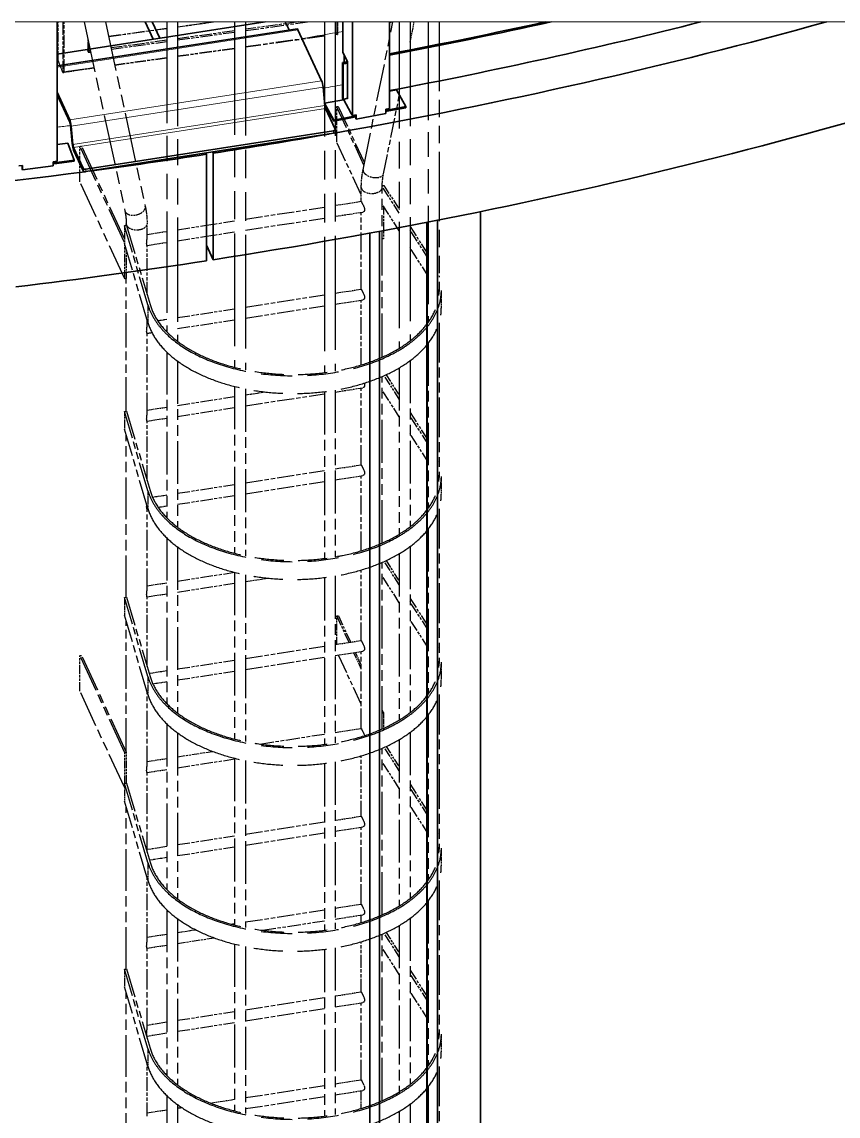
# Model space of a CAD drawing. Header units: millimetres. Extents: x 0 to 42050, y 0 to 29700.
# Drawn here: x 27658 to 29537, y 4392 to 6910 of the extents above; entities that cross this region are included whole.
import ezdxf

# ---------------------------------------------------------------- set-up
doc = ezdxf.new("R2010")
doc.units = ezdxf.units.MM
doc.header["$LTSCALE"] = 50
doc.linetypes.add('DOUBLE_DASH_CHAIN', pattern=[1.2403, 0.6614, -0.0827, 0.1654, -0.0827, 0.1654, -0.0827])
doc.layers.get('0').update_dxf_attribs({"lineweight": 18})
for name, color, linetype, lineweight in [('Detail Boundary', 7, 'Continuous', 18), ('Reference', 7, 'DOUBLE_DASH_CHAIN', 25), ('Visible', 7, 'Continuous', 35), ('Visible Narrow', 7, 'Continuous', 18)]:
    doc.layers.add(name, color=color, linetype=linetype, lineweight=lineweight)
doc.layers.add('P_Cable Ducts (CD)', color=30, linetype='Continuous', lineweight=18, true_color=0xff7f00)

# ---------------------------------------------------------------- blocks, each defined once
blk = doc.blocks.new('2dTransSymbol1')
at = {"layer": 'Detail Boundary', "flags": 128}
blk.add_lwpolyline([(379.134, 138.197), (379.134, 13.843), (629.363, 13.843), (629.363, 138.197), (379.134, 138.197)], dxfattribs=at)

msp = doc.modelspace()

# ---------------------------------------------------------------- linework, layer by layer
at = {"layer": 'P_Cable Ducts (CD)'}
for centre, major_axis, start_param, end_param in [((25974.26, 11252.36), (-7836.43, 108.22), 1.9076166, 1.9090588), ((25974.26, 11252.36), (-7836.43, 108.22), 1.8805741, 1.8930895), ((25974.25, 11251.98), (-8036.4, 110.98), 1.8791607, 1.8850046), ((25974.25, 11251.98), (-8036.4, 110.98), 1.8002589, 1.8042201)]:
    msp.add_ellipse(centre, major_axis=major_axis, ratio=0.5825764, start_param=start_param, end_param=end_param, dxfattribs=at)
at = {"layer": 'Reference', "ltscale": 0.700839}
msp.add_line((27742.13, 6819.68), (27742.13, 6909.83), dxfattribs=at)
at = {"layer": 'Reference', "ltscale": 0.703294}
msp.add_line((27742.19, 6819.37), (27742.19, 6909.83), dxfattribs=at)
at = {"layer": 'Reference', "ltscale": 0.904051}
msp.add_line((27752.96, 6909.83), (27752.96, 6793.55), dxfattribs=at)
at = {"layer": 'Reference', "ltscale": 0.897981}
msp.add_line((27755.37, 6794.33), (27755.37, 6909.83), dxfattribs=at)
at = {"layer": 'Reference', "ltscale": 3.546567}
msp.add_line((27801.64, 6909.83), (27895.35, 6475.11), dxfattribs=at)
at = {"layer": 'Reference', "ltscale": 3.46405}
msp.add_line((27850.75, 6909.83), (27942.27, 6485.23), dxfattribs=at)
at = {"layer": 'Reference', "ltscale": 7.039952}
msp.add_line((27991.73, 6909.83), (27991.73, 6196.9), dxfattribs=at)
at = {"layer": 'Reference', "ltscale": 7.256721}
msp.add_line((28016.73, 6909.83), (28016.73, 6174.95), dxfattribs=at)
at = {"layer": 'Reference', "ltscale": 0.538555}
msp.add_line((28016.73, 6898.37), (28099.22, 6909.83), dxfattribs=at)
at = {"layer": 'Reference', "ltscale": 0.520415}
msp.add_line((28016.73, 6898.75), (28096.44, 6909.83), dxfattribs=at)
at = {"layer": 'Reference', "ltscale": 7.847204}
msp.add_line((28147.61, 6909.83), (28147.61, 6115.15), dxfattribs=at)
at = {"layer": 'Reference', "ltscale": 7.903731}
msp.add_line((28172.61, 6909.83), (28172.61, 6109.42), dxfattribs=at)
at = {"layer": 'Reference', "ltscale": 0.803658}
msp.add_line((28295.7, 6909.83), (28172.61, 6892.72), dxfattribs=at)
at = {"layer": 'Reference', "ltscale": 0.936135}
msp.add_line((28172.61, 6889.9), (28315.98, 6909.83), dxfattribs=at)
at = {"layer": 'Reference', "ltscale": 7.968094}
msp.add_line((28354.49, 6909.83), (28354.49, 6102.91), dxfattribs=at)
at = {"layer": 'Reference', "ltscale": 7.9314}
msp.add_line((28379.49, 6909.83), (28379.49, 6106.62), dxfattribs=at)
at = {"layer": 'Reference', "ltscale": 0.219033}
msp.add_line((28383.42, 6909.83), (28383.42, 6881.65), dxfattribs=at)
at = {"layer": 'Reference', "ltscale": 0.222649}
msp.add_line((28384.95, 6909.83), (28384.95, 6881.19), dxfattribs=at)
at = {"layer": 'Reference', "ltscale": 2.601081}
msp.add_line((28443.54, 6569.74), (28512.27, 6909.83), dxfattribs=at)
at = {"layer": 'Reference', "ltscale": 7.414174}
msp.add_line((28526.88, 6909.83), (28526.88, 6159), dxfattribs=at)
at = {"layer": 'Reference', "ltscale": 7.244893}
msp.add_line((28551.88, 6909.83), (28551.88, 6176.14), dxfattribs=at)
at = {"layer": 'Reference', "ltscale": 0.353999}
msp.add_line((28551.88, 6863.54), (28561.24, 6909.83), dxfattribs=at)
at = {"layer": 'Reference', "ltscale": 6.825802}
msp.add_line((28593.52, 6909.83), (28593.52, 6218.59), dxfattribs=at)
at = {"layer": 'Reference', "ltscale": 4.824284}
msp.add_line((28618.52, 6909.83), (28618.52, 6289.36), dxfattribs=at)
at = {"layer": 'Reference', "ltscale": 0.873847}
msp.add_line((27857.89, 6876.67), (27991.73, 6895.28), dxfattribs=at)
at = {"layer": 'Reference', "ltscale": 0.873319}
msp.add_line((27857.98, 6876.29), (27991.73, 6894.89), dxfattribs=at)
at = {"layer": 'Reference', "ltscale": 0.854528}
for p, q in [((28147.61, 6889.24), (28016.73, 6871.05)), ((28016.73, 6868.23), (28147.61, 6886.42)), ((28147.61, 6848.87), (28016.73, 6830.67)), ((28147.61, 6848.03), (28016.73, 6829.84))]:
    msp.add_line(p, q, dxfattribs=at)
at = {"layer": 'Reference', "ltscale": 1.1876}
for p, q in [((28354.49, 6877.63), (28172.61, 6852.34)), ((28354.49, 6876.8), (28172.61, 6851.51))]:
    msp.add_line(p, q, dxfattribs=at)
at = {"layer": 'Reference', "ltscale": 0.02551}
msp.add_line((28383.42, 6881.65), (28379.49, 6881.11), dxfattribs=at)
at = {"layer": 'Reference', "ltscale": 0.034519}
msp.add_line((28384.79, 6881.01), (28379.49, 6880.27), dxfattribs=at)
at = {"layer": 'Reference', "ltscale": 0.226984}
msp.add_line((27809.81, 6871.93), (27809.81, 6842.72), dxfattribs=at)
at = {"layer": 'Reference', "ltscale": 0.163004}
msp.add_line((27811.35, 6864.82), (27811.35, 6843.85), dxfattribs=at)
at = {"layer": 'Reference', "ltscale": 0.051117}
msp.add_line((27813.23, 6842.75), (27811.35, 6847.28), dxfattribs=at)
at = {"layer": 'Reference', "ltscale": 0.835987}
msp.add_line((27991.73, 6867.57), (27863.69, 6849.77), dxfattribs=at)
at = {"layer": 'Reference', "ltscale": 0.832132}
msp.add_line((27864.28, 6847.03), (27991.73, 6864.75), dxfattribs=at)
at = {"layer": 'Reference', "ltscale": 0.018085}
msp.add_line((27816.02, 6843.14), (27813.23, 6842.75), dxfattribs=at)
at = {"layer": 'Reference', "ltscale": 0.018882}
msp.add_line((27813.7, 6840), (27816.61, 6840.4), dxfattribs=at)
at = {"layer": 'Reference', "ltscale": 0.780804}
msp.add_line((27991.73, 6827.19), (27872.14, 6810.57), dxfattribs=at)
at = {"layer": 'Reference', "ltscale": 0.779668}
msp.add_line((27991.73, 6826.36), (27872.32, 6809.76), dxfattribs=at)
at = {"layer": 'Reference', "ltscale": 0.29193}
msp.add_line((27752.96, 6793.55), (27742.19, 6819.37), dxfattribs=at)
at = {"layer": 'Reference', "ltscale": 0.463782}
msp.add_line((27824.64, 6803.13), (27753.6, 6793.25), dxfattribs=at)
at = {"layer": 'Reference', "ltscale": 0.451119}
msp.add_line((27824.47, 6803.94), (27755.37, 6794.33), dxfattribs=at)
at = {"layer": 'Reference', "ltscale": 1.373472}
msp.add_line((28490.59, 6560.23), (28526.88, 6739.82), dxfattribs=at)
at = {"layer": 'Reference', "ltscale": 0.025294}
for p, q in [((28383.05, 6714.81), (28386.92, 6715.4)), ((27791.9, 6623.35), (27795.77, 6623.95)), ((27899.3, 6319.23), (27895.43, 6318.63)), ((28383.05, 5543.13), (28386.92, 5543.73)), ((27791.9, 5451.68), (27795.77, 5452.28)), ((27895.43, 5228.61), (27899.3, 5229.21)), ((27895.43, 5158.19), (27899.3, 5158.79))]:
    msp.add_line(p, q, dxfattribs=at)
at = {"layer": 'Reference', "ltscale": 0.634748}
for p, q in [((28383.05, 6633.16), (28383.05, 6714.81)), ((27791.9, 6541.7), (27791.9, 6623.35)), ((27791.9, 5370.03), (27791.9, 5451.68))]:
    msp.add_line(p, q, dxfattribs=at)
at = {"layer": 'Reference', "ltscale": 1.534485}
msp.add_line((28445.61, 6580), (28383.05, 6714.81), dxfattribs=at)
at = {"layer": 'Reference', "ltscale": 1.470525}
msp.add_line((28446.87, 6586.22), (28386.92, 6715.4), dxfattribs=at)
at = {"layer": 'Reference', "ltscale": 2.515089}
for p, q in [((27894.45, 6402.41), (27791.9, 6623.35)), ((27894.45, 5149.09), (27791.9, 5370.03))]:
    msp.add_line(p, q, dxfattribs=at)
at = {"layer": 'Reference', "ltscale": 2.420318}
msp.add_line((27894.45, 6411.33), (27795.77, 6623.95), dxfattribs=at)
at = {"layer": 'Reference', "ltscale": 1.381975}
msp.add_line((28439.4, 6511.75), (28383.05, 6633.16), dxfattribs=at)
at = {"layer": 'Reference', "ltscale": 2.539291}
for p, q in [((27895.43, 6318.63), (27791.9, 6541.7)), ((27895.43, 5228.61), (27791.9, 5451.68)), ((27899.3, 5229.21), (27795.77, 5452.28))]:
    msp.add_line(p, q, dxfattribs=at)
at = {"layer": 'Reference', "ltscale": 0.24846}
for p, q in [((28439.4, 6497), (28439.4, 6528.97)), ((27946.48, 6413.32), (27946.48, 6445.29))]:
    msp.add_line(p, q, dxfattribs=at)
at = {"layer": 'Reference', "ltscale": 3.036305}
msp.add_line((28487.4, 6138.45), (28487.4, 6528.97), dxfattribs=at)
at = {"layer": 'Reference', "ltscale": 0.722084}
msp.add_line((28526.88, 6469.66), (28487.41, 6531.26), dxfattribs=at)
at = {"layer": 'Reference', "ltscale": 0.026099}
msp.add_line((28487.44, 6532.69), (28491.43, 6533.31), dxfattribs=at)
at = {"layer": 'Reference', "ltscale": 0.648613}
msp.add_line((28491.43, 6533.31), (28526.88, 6477.98), dxfattribs=at)
at = {"layer": 'Reference', "ltscale": 0.393611}
for p, q in [((28379.49, 6487.82), (28439.4, 6497.08)), ((28379.49, 6285.73), (28439.4, 6295)), ((28379.49, 5881.57), (28439.4, 5890.83)), ((28379.49, 5477.4), (28439.4, 5486.67)), ((28379.49, 5275.32), (28439.4, 5284.59)), ((28379.49, 5073.24), (28439.4, 5082.5)), ((28379.49, 4871.15), (28439.4, 4880.42)), ((28379.49, 4669.07), (28439.4, 4678.34)), ((28379.49, 4466.99), (28439.4, 4476.25))]:
    msp.add_line(p, q, dxfattribs=at)
at = {"layer": 'Reference', "ltscale": 1.195323}
for p, q in [((28172.61, 6455.81), (28354.49, 6483.95)), ((28172.61, 6430.51), (28354.49, 6458.65)), ((28172.61, 6253.73), (28354.49, 6281.87)), ((28172.61, 6228.43), (28354.49, 6256.57)), ((28172.61, 6026.35), (28354.49, 6054.49)), ((28172.61, 5849.56), (28354.49, 5877.7)), ((28172.61, 5824.27), (28354.49, 5852.4)), ((28172.61, 5445.4), (28354.49, 5473.53)), ((28172.61, 5420.1), (28354.49, 5448.24)), ((28172.61, 5041.23), (28354.49, 5069.37)), ((28172.61, 5015.93), (28354.49, 5044.07)), ((28172.61, 4839.15), (28354.49, 4867.29)), ((28172.61, 4637.07), (28354.49, 4665.2)), ((28172.61, 4611.77), (28354.49, 4639.91)), ((28172.61, 4434.98), (28354.49, 4463.12)), ((28172.61, 4409.68), (28354.49, 4437.82))]:
    msp.add_line(p, q, dxfattribs=at)
at = {"layer": 'Reference', "ltscale": 0.418935}
for p, q in [((28379.49, 6462.52), (28443.25, 6472.38)), ((28379.49, 6260.44), (28443.25, 6270.3)), ((28379.49, 6058.35), (28443.25, 6068.22)), ((28379.49, 5856.27), (28443.25, 5866.13)), ((28379.49, 5452.1), (28443.25, 5461.97)), ((28379.49, 5047.94), (28443.25, 5057.8)), ((28379.49, 4845.86), (28443.25, 4855.72)), ((28379.49, 4643.77), (28443.25, 4653.64)), ((28379.49, 4441.69), (28443.25, 4451.55))]:
    msp.add_line(p, q, dxfattribs=at)
at = {"layer": 'Reference', "ltscale": 1.375069}
for p, q in [((28439.4, 6294.92), (28439.4, 6471.79)), ((28439.4, 5890.76), (28439.4, 6067.62)), ((28439.4, 5284.51), (28439.4, 5461.37)), ((28439.4, 4880.34), (28439.4, 5057.21)), ((28439.4, 4476.18), (28439.4, 4653.04))]:
    msp.add_line(p, q, dxfattribs=at)
at = {"layer": 'Reference', "ltscale": 0.722404}
for p, q in [((28526.88, 6428.83), (28487.4, 6490.46)), ((28526.88, 6001.19), (28487.4, 6062.82)), ((28526.88, 5573.55), (28487.4, 5635.18)), ((28526.88, 5145.91), (28487.4, 5207.54)), ((28526.88, 4718.27), (28487.4, 4779.9))]:
    msp.add_line(p, q, dxfattribs=at)
at = {"layer": 'Reference', "ltscale": 0.583212}
msp.add_line((28490.44, 6485.7), (28490.44, 6410.68), dxfattribs=at)
at = {"layer": 'Reference', "ltscale": 0.028768}
msp.add_line((27898.48, 6441.58), (27898.48, 6445.29), dxfattribs=at)
at = {"layer": 'Reference', "ltscale": 0.860085}
for p, q in [((28016.73, 6431.7), (28147.61, 6451.94)), ((28016.73, 6406.4), (28147.61, 6426.65)), ((28016.73, 6229.61), (28147.61, 6249.86)), ((28016.73, 6204.32), (28147.61, 6224.56)), ((28016.73, 6027.53), (28147.61, 6047.78)), ((28016.73, 6002.23), (28147.61, 6022.48)), ((28016.73, 5825.45), (28147.61, 5845.7)), ((28016.73, 5800.15), (28147.61, 5820.4)), ((28016.73, 5598.07), (28147.61, 5618.31)), ((28016.73, 5421.28), (28147.61, 5441.53)), ((28016.73, 5395.99), (28147.61, 5416.23)), ((28016.73, 5193.9), (28147.61, 5214.15)), ((28016.73, 5017.12), (28147.61, 5037.36)), ((28016.73, 4991.82), (28147.61, 5012.07)), ((28016.73, 4612.95), (28147.61, 4633.2)), ((28016.73, 4587.65), (28147.61, 4607.9))]:
    msp.add_line(p, q, dxfattribs=at)
at = {"layer": 'Reference', "ltscale": 0.031779}
for p, q in [((27894.45, 6440.96), (27899.3, 6441.71)), ((27894.45, 6013.32), (27899.3, 6014.07)), ((27894.45, 5585.68), (27899.3, 5586.43)), ((27894.45, 4730.4), (27899.3, 4731.15))]:
    msp.add_line(p, q, dxfattribs=at)
at = {"layer": 'Reference', "ltscale": 2.031153}
for p, q in [((27948.36, 6258.87), (27894.45, 6440.96)), ((27948.36, 6218.04), (27894.45, 6400.13)), ((27948.36, 5831.23), (27894.45, 6013.32)), ((27948.36, 5790.4), (27894.45, 5972.49)), ((27948.36, 5403.59), (27894.45, 5585.68)), ((27948.36, 5362.76), (27894.45, 5544.85)), ((27948.36, 4975.95), (27894.45, 5158.04)), ((27948.36, 4935.12), (27894.45, 5117.21)), ((27948.36, 4548.31), (27894.45, 4730.4)), ((27948.36, 4507.48), (27894.45, 4689.57))]:
    msp.add_line(p, q, dxfattribs=at)
at = {"layer": 'Reference', "ltscale": 0.317324}
for p, q in [((27894.45, 6440.96), (27894.45, 6400.13)), ((28623.55, 6291.95), (28623.55, 6251.12)), ((27948.36, 6258.87), (27948.36, 6218.04)), ((27894.45, 6013.32), (27894.45, 5972.49)), ((28623.55, 5864.31), (28623.55, 5823.48)), ((27948.36, 5831.23), (27948.36, 5790.4)), ((27894.45, 5585.68), (27894.45, 5544.85)), ((28623.55, 5436.67), (28623.55, 5395.84)), ((27948.36, 5403.59), (27948.36, 5362.76)), ((27894.45, 5158.04), (27894.45, 5117.21)), ((28623.55, 5009.02), (28623.55, 4968.2)), ((27948.36, 4975.95), (27948.36, 4935.12)), ((27894.45, 4730.4), (27894.45, 4689.57)), ((28623.55, 4581.38), (28623.55, 4540.56)), ((27948.36, 4548.31), (27948.36, 4507.48))]:
    msp.add_line(p, q, dxfattribs=at)
at = {"layer": 'Reference', "ltscale": 2.034098}
for p, q in [((27899.3, 6441.71), (27953.28, 6259.35)), ((27899.3, 6014.07), (27953.28, 5831.71)), ((27899.3, 5586.43), (27953.28, 5404.07)), ((27899.3, 5158.79), (27953.28, 4976.43)), ((27899.3, 4731.15), (27953.28, 4548.79))]:
    msp.add_line(p, q, dxfattribs=at)
at = {"layer": 'Reference', "ltscale": 0.29732}
for p, q in [((27946.48, 6420.83), (27991.73, 6427.83)), ((27946.48, 6016.66), (27991.73, 6023.66)), ((27946.48, 5612.5), (27991.73, 5619.5)), ((27946.48, 5208.33), (27991.73, 5215.33)), ((27946.48, 5006.25), (27991.73, 5013.25)), ((27946.48, 4804.17), (27991.73, 4811.17)), ((27946.48, 4602.08), (27991.73, 4609.08)), ((27946.48, 4400), (27991.73, 4407))]:
    msp.add_line(p, q, dxfattribs=at)
at = {"layer": 'Reference', "ltscale": 0.761923}
for p, q in [((28551.88, 6438.96), (28593.52, 6373.96)), ((28593.52, 6365.64), (28551.88, 6430.64)), ((28593.52, 6324.82), (28551.88, 6389.81)), ((28551.88, 6011.32), (28593.52, 5946.32)), ((28593.52, 5938), (28551.88, 6003)), ((28593.52, 5897.18), (28551.88, 5962.17)), ((28551.88, 5583.68), (28593.52, 5518.68)), ((28593.52, 5510.36), (28551.88, 5575.36)), ((28593.52, 5469.54), (28551.88, 5534.53)), ((28551.88, 5156.04), (28593.52, 5091.04)), ((28593.52, 5082.72), (28551.88, 5147.72)), ((28593.52, 5041.9), (28551.88, 5106.89)), ((28551.88, 4728.4), (28593.52, 4663.4)), ((28593.52, 4655.08), (28551.88, 4720.08)), ((28593.52, 4614.26), (28551.88, 4679.25))]:
    msp.add_line(p, q, dxfattribs=at)
at = {"layer": 'Reference', "ltscale": 0.607649}
msp.add_line((27895.43, 6318.63), (27895.43, 6396.8), dxfattribs=at)
at = {"layer": 'Reference', "ltscale": 0.297525}
for p, q in [((27946.45, 6395.53), (27991.73, 6402.53)), ((27946.45, 5991.36), (27991.73, 5998.37)), ((27946.45, 5587.2), (27991.73, 5594.2)), ((27946.45, 5183.03), (27991.73, 5190.03)), ((27946.45, 4778.86), (27991.73, 4785.87)), ((27946.45, 4576.78), (27991.73, 4583.79))]:
    msp.add_line(p, q, dxfattribs=at)
at = {"layer": 'Reference', "ltscale": 0.879983}
msp.add_line((27946.48, 6282.34), (27946.48, 6395.53), dxfattribs=at)
at = {"layer": 'Reference', "ltscale": 0.019919}
for p, q in [((28490.44, 6410.68), (28487.4, 6410.21)), ((28487.4, 5320.19), (28490.44, 5320.66))]:
    msp.add_line(p, q, dxfattribs=at)
at = {"layer": 'Reference', "ltscale": 0.501533}
msp.add_line((27899.3, 6319.23), (27899.3, 6383.75), dxfattribs=at)
at = {"layer": 'Reference', "ltscale": 2.372643}
msp.add_line((27898.48, 6013.94), (27898.48, 6319.1), dxfattribs=at)
at = {"layer": 'Reference', "ltscale": 1.158244}
msp.add_line((28439.4, 6120.73), (28439.4, 6269.7), dxfattribs=at)
at = {"layer": 'Reference', "ltscale": 0.102084}
msp.add_line((27946.48, 6211.24), (27946.48, 6224.38), dxfattribs=at)
at = {"layer": 'Reference', "ltscale": 0.010389}
msp.add_line((27946.48, 6218.75), (27948.07, 6218.99), dxfattribs=at)
at = {"layer": 'Reference', "ltscale": 0.137318}
msp.add_line((27970.82, 6222.51), (27991.73, 6225.75), dxfattribs=at)
at = {"layer": 'Reference', "ltscale": 0.073181}
msp.add_line((27946.45, 6193.44), (27957.6, 6195.17), dxfattribs=at)
at = {"layer": 'Reference', "ltscale": 1.432805}
for p, q in [((27946.48, 6009.16), (27946.48, 6193.45)), ((27946.48, 5604.99), (27946.48, 5789.28)), ((27946.48, 4594.58), (27946.48, 4778.87))]:
    msp.add_line(p, q, dxfattribs=at)
at = {"layer": 'Reference', "ltscale": 0.019345}
msp.add_line((27988.77, 6199.99), (27991.73, 6200.45), dxfattribs=at)
at = {"layer": 'Reference', "ltscale": 2.766044}
for p, q in [((28618.52, 6217.48), (28618.52, 5861.72)), ((28618.52, 5789.84), (28618.52, 5434.08)), ((28618.52, 5362.2), (28618.52, 5006.44)), ((28618.52, 4934.56), (28618.52, 4578.8)), ((28618.52, 4506.92), (28618.52, 4151.16))]:
    msp.add_line(p, q, dxfattribs=at)
at = {"layer": 'Reference', "ltscale": 2.950695}
for p, q in [((28593.52, 6170.46), (28593.52, 5790.95)), ((28593.52, 5742.82), (28593.52, 5363.3)), ((28593.52, 5315.18), (28593.52, 4935.66)), ((28593.52, 4887.54), (28593.52, 4508.02)), ((28593.52, 4459.9), (28593.52, 4080.38))]:
    msp.add_line(p, q, dxfattribs=at)
at = {"layer": 'Reference', "ltscale": 2.962822}
for p, q in [((27991.73, 6150.33), (27991.73, 5769.26)), ((27991.73, 5722.69), (27991.73, 5341.62)), ((27991.73, 5295.05), (27991.73, 4913.98)), ((27991.73, 4867.41), (27991.73, 4486.34)), ((27991.73, 4439.77), (27991.73, 4058.7))]:
    msp.add_line(p, q, dxfattribs=at)
at = {"layer": 'Reference', "ltscale": 2.970844}
for p, q in [((28016.73, 6129.41), (28016.73, 5747.31)), ((28016.73, 5701.77), (28016.73, 5319.67)), ((28016.73, 5274.13), (28016.73, 4892.03)), ((28016.73, 4846.49), (28016.73, 4464.39)), ((28016.73, 4418.85), (28016.73, 4036.75))]:
    msp.add_line(p, q, dxfattribs=at)
at = {"layer": 'Reference', "ltscale": 2.97048}
for p, q in [((28551.88, 6130.56), (28551.88, 5748.5)), ((28551.88, 5702.92), (28551.88, 5320.86)), ((28551.88, 5275.28), (28551.88, 4893.22)), ((28551.88, 4847.64), (28551.88, 4465.58)), ((28551.88, 4420), (28551.88, 4037.94))]:
    msp.add_line(p, q, dxfattribs=at)
at = {"layer": 'Reference', "ltscale": 2.979327}
for p, q in [((28487.4, 5710.81), (28487.4, 6094)), ((28487.4, 5283.17), (28487.4, 5666.36)), ((28487.4, 4855.53), (28487.4, 5238.72)), ((28487.4, 4427.89), (28487.4, 4811.08))]:
    msp.add_line(p, q, dxfattribs=at)
at = {"layer": 'Reference', "ltscale": 0.634284}
for p, q in [((28526.88, 6042.02), (28492.21, 6096.13)), ((28526.88, 5614.38), (28492.21, 5668.49)), ((28526.88, 5186.74), (28492.21, 5240.85)), ((28526.88, 4759.1), (28492.21, 4813.21))]:
    msp.add_line(p, q, dxfattribs=at)
at = {"layer": 'Reference', "ltscale": 0.558788}
for p, q in [((28496.34, 6098.01), (28526.88, 6050.34)), ((28496.34, 5670.37), (28526.88, 5622.7)), ((28496.34, 5242.73), (28526.88, 5195.06)), ((28496.34, 4815.09), (28526.88, 4767.42))]:
    msp.add_line(p, q, dxfattribs=at)
at = {"layer": 'Reference', "ltscale": 2.975098}
for p, q in [((28526.88, 6114.01), (28526.88, 5731.36)), ((28526.88, 5686.37), (28526.88, 5303.72)), ((28526.88, 5258.73), (28526.88, 4876.08)), ((28526.88, 4831.09), (28526.88, 4448.44)), ((28526.88, 4403.45), (28526.88, 4020.8))]:
    msp.add_line(p, q, dxfattribs=at)
at = {"layer": 'Reference', "ltscale": 2.98297}
for p, q in [((28147.61, 6071.17), (28147.61, 5687.51)), ((28147.61, 5643.53), (28147.61, 5259.87)), ((28147.61, 5215.89), (28147.61, 4832.23)), ((28147.61, 4788.25), (28147.61, 4404.59))]:
    msp.add_line(p, q, dxfattribs=at)
at = {"layer": 'Reference', "ltscale": 2.983726}
for p, q in [((28172.61, 6065.54), (28172.61, 5681.78)), ((28172.61, 5637.9), (28172.61, 5254.14)), ((28172.61, 5210.26), (28172.61, 4826.5)), ((28172.61, 4782.62), (28172.61, 4398.86))]:
    msp.add_line(p, q, dxfattribs=at)
at = {"layer": 'Reference', "ltscale": 0.293726}
msp.add_line((28172.61, 6051.65), (28217.31, 6058.56), dxfattribs=at)
at = {"layer": 'Reference', "ltscale": 2.984532}
for p, q in [((28354.49, 6059.13), (28354.49, 5675.27)), ((28354.49, 5631.49), (28354.49, 5247.62)), ((28354.49, 5203.85), (28354.49, 4819.98)), ((28354.49, 4776.21), (28354.49, 4392.34))]:
    msp.add_line(p, q, dxfattribs=at)
at = {"layer": 'Reference', "ltscale": 2.984079}
for p, q in [((28379.49, 6062.79), (28379.49, 5678.98)), ((28379.49, 5635.15), (28379.49, 5251.34)), ((28379.49, 5207.51), (28379.49, 4823.7)), ((28379.49, 4779.87), (28379.49, 4396.06))]:
    msp.add_line(p, q, dxfattribs=at)
at = {"layer": 'Reference', "ltscale": 1.062501}
msp.add_line((27946.48, 5854.7), (27946.48, 5991.37), dxfattribs=at)
at = {"layer": 'Reference', "ltscale": 2.896736}
for p, q in [((27898.48, 5586.3), (27898.48, 5958.87)), ((27898.48, 4731.02), (27898.48, 5103.59)), ((27898.48, 4303.38), (27898.48, 4675.95))]:
    msp.add_line(p, q, dxfattribs=at)
at = {"layer": 'Reference', "ltscale": 1.340763}
msp.add_line((28439.4, 5693.09), (28439.4, 5865.54), dxfattribs=at)
at = {"layer": 'Reference', "ltscale": 0.215762}
msp.add_line((27958.89, 5816.5), (27991.73, 5821.58), dxfattribs=at)
at = {"layer": 'Reference', "ltscale": 0.129992}
msp.add_line((27971.94, 5793.22), (27991.73, 5796.28), dxfattribs=at)
at = {"layer": 'Reference', "ltscale": 0.014004}
msp.add_line((27946.45, 5789.28), (27948.59, 5789.61), dxfattribs=at)
at = {"layer": 'Reference', "ltscale": 0.060751}
msp.add_line((28345.23, 5674.19), (28354.49, 5675.62), dxfattribs=at)
at = {"layer": 'Reference', "ltscale": 0.100042}
msp.add_line((28379.49, 5679.48), (28394.73, 5681.84), dxfattribs=at)
at = {"layer": 'Reference', "ltscale": 0.85874}
msp.add_line((28016.73, 5623.37), (28147.4, 5643.58), dxfattribs=at)
at = {"layer": 'Reference', "ltscale": 1.262725}
msp.add_line((28439.4, 5486.59), (28439.4, 5649.01), dxfattribs=at)
at = {"layer": 'Reference', "ltscale": 0.339268}
msp.add_line((28172.61, 5622.18), (28224.24, 5630.17), dxfattribs=at)
at = {"layer": 'Reference', "ltscale": 1.24502}
msp.add_line((27946.48, 5427.06), (27946.48, 5587.2), dxfattribs=at)
at = {"layer": 'Reference', "ltscale": 0.506692}
msp.add_line((28383.05, 5477.95), (28383.05, 5543.13), dxfattribs=at)
at = {"layer": 'Reference', "ltscale": 0.692191}
for p, q in [((28411.28, 5482.32), (28383.05, 5543.13)), ((28415.14, 5482.92), (28386.92, 5543.73))]:
    msp.add_line(p, q, dxfattribs=at)
at = {"layer": 'Reference', "ltscale": 2.334496}
msp.add_line((27898.48, 5230.97), (27898.48, 5531.23), dxfattribs=at)
at = {"layer": 'Reference', "ltscale": 1.288214}
msp.add_line((28439.4, 5340.08), (28386.87, 5453.25), dxfattribs=at)
at = {"layer": 'Reference', "ltscale": 0.420996}
msp.add_line((28439.4, 5421.73), (28422.23, 5458.72), dxfattribs=at)
at = {"layer": 'Reference', "ltscale": 0.326225}
msp.add_line((28439.4, 5430.65), (28426.09, 5459.31), dxfattribs=at)
at = {"layer": 'Reference', "ltscale": 0.266346}
msp.add_line((27951.19, 5411.14), (27991.73, 5417.41), dxfattribs=at)
at = {"layer": 'Reference', "ltscale": 0.210719}
msp.add_line((27959.65, 5387.16), (27991.73, 5392.12), dxfattribs=at)
at = {"layer": 'Reference', "ltscale": 1.308294}
msp.add_line((27946.48, 5200.83), (27946.48, 5369.1), dxfattribs=at)
at = {"layer": 'Reference', "ltscale": 0.074612}
msp.add_line((28490.44, 5320.66), (28487.4, 5327.22), dxfattribs=at)
at = {"layer": 'Reference', "ltscale": 0.280768}
msp.add_line((28490.44, 5320.66), (28490.44, 5284.54), dxfattribs=at)
at = {"layer": 'Reference', "ltscale": 0.975738}
msp.add_line((28206.02, 5248.48), (28354.49, 5271.45), dxfattribs=at)
at = {"layer": 'Reference', "ltscale": 0.547456}
for p, q in [((27895.43, 5158.19), (27895.43, 5228.61)), ((27899.3, 5158.79), (27899.3, 5229.21))]:
    msp.add_line(p, q, dxfattribs=at)
at = {"layer": 'Reference', "ltscale": 0.528444}
msp.add_line((28016.73, 5219.2), (28097.15, 5231.64), dxfattribs=at)
at = {"layer": 'Reference', "ltscale": 1.080206}
msp.add_line((28439.4, 5082.42), (28439.4, 5221.37), dxfattribs=at)
at = {"layer": 'Reference', "ltscale": 1.427539}
msp.add_line((27946.48, 4999.42), (27946.48, 5183.03), dxfattribs=at)
at = {"layer": 'Reference', "ltscale": 0.006385}
msp.add_line((27894.45, 5158.04), (27895.43, 5158.19), dxfattribs=at)
at = {"layer": 'Reference', "ltscale": 0.262954}
msp.add_line((27951.71, 4981.76), (27991.73, 4987.95), dxfattribs=at)
at = {"layer": 'Reference', "ltscale": 1.125776}
msp.add_line((27946.48, 4796.66), (27946.48, 4941.46), dxfattribs=at)
at = {"layer": 'Reference', "ltscale": 0.047762}
msp.add_line((28140.33, 4834.15), (28147.61, 4835.28), dxfattribs=at)
at = {"layer": 'Reference', "ltscale": 0.933849}
msp.add_line((28212.39, 4820.01), (28354.49, 4841.99), dxfattribs=at)
at = {"layer": 'Reference', "ltscale": 0.134552}
msp.add_line((28439.4, 4837.81), (28439.4, 4855.12), dxfattribs=at)
at = {"layer": 'Reference', "ltscale": 0.269747}
msp.add_line((28016.73, 4815.03), (28057.79, 4821.39), dxfattribs=at)
at = {"layer": 'Reference', "ltscale": 0.551134}
msp.add_line((28016.73, 4789.74), (28100.6, 4802.71), dxfattribs=at)
at = {"layer": 'Reference', "ltscale": 0.897687}
msp.add_line((28439.4, 4678.26), (28439.4, 4793.73), dxfattribs=at)
at = {"layer": 'Reference', "ltscale": 0.038809}
msp.add_line((27946.48, 4571.78), (27946.48, 4576.79), dxfattribs=at)
at = {"layer": 'Reference', "ltscale": 0.943257}
msp.add_line((27946.48, 4392.5), (27946.48, 4513.82), dxfattribs=at)
at = {"layer": 'Reference', "ltscale": 0.363425}
msp.add_line((28092.3, 4422.56), (28147.61, 4431.11), dxfattribs=at)
at = {"layer": 'Reference', "ltscale": 0.317071}
msp.add_line((28439.4, 4410.16), (28439.4, 4450.96), dxfattribs=at)
at = {"layer": 'Reference', "ltscale": 0.061326}
msp.add_line((28016.73, 4410.87), (28026.08, 4412.31), dxfattribs=at)
at = {"layer": 'Reference', "ltscale": 0.019413}
msp.add_line((28144.64, 4405.36), (28147.61, 4405.82), dxfattribs=at)
at = {"layer": 'Reference', "ltscale": 0.021125}
msp.add_ellipse((28382.95, 6882.77), major_axis=(1.96, -1.71), ratio=0.2283686, start_param=5.1449627, end_param=6.4794399, dxfattribs=at)
at = {"layer": 'Reference', "ltscale": 0.016844}
msp.add_ellipse((27809.35, 6843.85), major_axis=(2, 0), ratio=0.5773503, start_param=4.9487081, end_param=6.2831853, dxfattribs=at)
at = {"layer": 'Reference', "ltscale": 0.039789}
msp.add_ellipse((27813.7, 6843.26), major_axis=(-3.69, -1.54), ratio=0.7938032, start_param=5.9634428, end_param=7.5342391, dxfattribs=at)
at = {"layer": 'Reference', "ltscale": 0.015785}
msp.add_ellipse((27813.23, 6844.39), major_axis=(-1.85, -0.77), ratio=0.7938032, start_param=0, end_param=1.2510538, dxfattribs=at)
at = {"layer": 'Reference', "ltscale": 0.019844}
msp.add_ellipse((27813.23, 6841.12), major_axis=(0.28, -1.98), ratio=0.1911628, start_param=0.941968, end_param=2.5127643, dxfattribs=at)
at = {"layer": 'Reference', "ltscale": 0.002928}
msp.add_ellipse((27744.13, 6821.27), major_axis=(-1.82, -2.09), ratio=0.4019826, start_param=5.8506116, end_param=6.0869307, dxfattribs=at)
at = {"layer": 'Reference', "ltscale": 0.024152}
msp.add_ellipse((27754.9, 6795.45), major_axis=(1.82, 2.09), ratio=0.4019826, start_param=2.9453381, end_param=4.5161344, dxfattribs=at)
at = {"layer": 'Reference', "ltscale": 0.478564}
for centre, major_axis, ratio, start_param, end_param in [((28467.07, 6564.99), (-23.52, 4.75), 0.5318828, 0, 3.1415927), ((28463.4, 6528.97), (-24, 0), 0.5773503, 0, 3.1415927), ((27918.81, 6480.17), (23.46, 5.06), 0.6052752, 3.1415927, 6.2831853), ((27922.48, 6445.29), (-24, 0), 0.5773503, 0, 3.1415927)]:
    msp.add_ellipse(centre, major_axis=major_axis, ratio=ratio, start_param=start_param, end_param=end_param, dxfattribs=at)
at = {"layer": 'Reference', "ltscale": 8.620728}
for centre in [(28283.52, 6291.95), (28283.52, 5864.31), (28283.52, 5436.67), (28283.52, 5009.02), (28283.52, 4581.38)]:
    msp.add_ellipse(centre, major_axis=(340.03, 0), ratio=0.5773503, start_param=3.3108896, end_param=6.455403, dxfattribs=at)
at = {"layer": 'Reference', "ltscale": 8.064926}
for centre in [(28283.52, 6291.95), (28283.52, 5864.31), (28283.52, 5436.67), (28283.52, 5009.02), (28283.52, 4581.38)]:
    msp.add_ellipse(centre, major_axis=(-335.03, 0), ratio=0.5773503, start_param=0.1692969, end_param=3.1549782, dxfattribs=at)
at = {"layer": 'Reference', "ltscale": 8.148591}
for centre in [(28283.52, 6251.12), (28283.52, 5823.48), (28283.52, 5395.84), (28283.52, 4968.2), (28283.52, 4540.56)]:
    msp.add_ellipse(centre, major_axis=(340.03, 0), ratio=0.5773503, start_param=3.3108896, end_param=6.2831853, dxfattribs=at)
at = {"layer": 'Reference', "ltscale": 0.00498}
msp.add_open_spline([(27811.35, 6843.85), (27811.35, 6843.83), (27811.35, 6843.81), (27811.35, 6843.78), (27811.35, 6843.76), (27811.36, 6843.73), (27811.36, 6843.71), (27811.37, 6843.68), (27811.37, 6843.67), (27811.38, 6843.64), (27811.38, 6843.63), (27811.39, 6843.62)], degree=3, knots=[1.57079633, 1.57079633, 1.57079633, 1.57079633, 1.63474483, 1.63474483, 1.69869334, 1.69869334, 1.76264184, 1.76264184, 1.82659035, 1.82659035, 1.89053886, 1.89053886, 1.89053886, 1.89053886], dxfattribs=at)
at = {"layer": 'Reference', "ltscale": 0.302618}
msp.add_open_spline([(28439.4, 6528.97), (28439.4, 6531.68), (28439.45, 6534.39), (28439.68, 6539.82), (28439.84, 6542.54), (28440.29, 6547.98), (28440.56, 6550.7), (28441.23, 6556.14), (28441.62, 6558.86), (28442.5, 6564.31), (28442.99, 6567.02), (28443.54, 6569.74)], degree=3, knots=[3.14159265, 3.14159265, 3.14159265, 3.14159265, 3.17649924, 3.17649924, 3.21140582, 3.21140582, 3.24631241, 3.24631241, 3.28121899, 3.28121899, 3.31612558, 3.31612558, 3.31612558, 3.31612558], dxfattribs=at)
at = {"layer": 'Reference', "ltscale": 0.252232}
msp.add_open_spline([(28487.4, 6528.97), (28487.4, 6531.02), (28487.44, 6533.07), (28487.61, 6537.2), (28487.74, 6539.27), (28488.08, 6543.43), (28488.29, 6545.51), (28488.8, 6549.7), (28489.1, 6551.8), (28489.78, 6556.01), (28490.16, 6558.12), (28490.59, 6560.23)], degree=3, knots=[3.14159265, 3.14159265, 3.14159265, 3.14159265, 3.17649924, 3.17649924, 3.21140582, 3.21140582, 3.24631241, 3.24631241, 3.28121899, 3.28121899, 3.31612558, 3.31612558, 3.31612558, 3.31612558], dxfattribs=at)
at = {"layer": 'Reference', "ltscale": 0.244894}
for points in [[(28439.4, 6497), (28439.4, 6496.95), (28439.41, 6496.86), (28439.49, 6496.55), (28439.57, 6496.28), (28439.83, 6495.62), (28440.01, 6495.21), (28440.42, 6494.32), (28440.67, 6493.8), (28441.26, 6492.66), (28441.59, 6492.02), (28442.64, 6490.02), (28443.43, 6488.54), (28444.83, 6485.66), (28445.54, 6484.07), (28446.3, 6481.73), (28446.5, 6480.96), (28446.77, 6479.48), (28446.84, 6478.77), (28446.84, 6477.46), (28446.77, 6476.82), (28446.5, 6475.65), (28446.3, 6475.1), (28445.54, 6473.68), (28444.83, 6473.02), (28443.85, 6472.53), (28443.55, 6472.43), (28443.25, 6472.39)], [(28439.4, 6294.92), (28439.4, 6294.86), (28439.41, 6294.78), (28439.49, 6294.47), (28439.57, 6294.2), (28439.83, 6293.53), (28440.01, 6293.13), (28440.42, 6292.24), (28440.67, 6291.72), (28441.26, 6290.57), (28441.59, 6289.94), (28442.64, 6287.94), (28443.43, 6286.45), (28444.83, 6283.58), (28445.54, 6281.99), (28446.3, 6279.65), (28446.5, 6278.88), (28446.77, 6277.4), (28446.84, 6276.69), (28446.84, 6275.38), (28446.77, 6274.74), (28446.5, 6273.56), (28446.3, 6273.02), (28445.54, 6271.6), (28444.83, 6270.93), (28443.85, 6270.44), (28443.55, 6270.35), (28443.25, 6270.3)], [(28439.4, 5890.75), (28439.4, 5890.7), (28439.41, 5890.61), (28439.49, 5890.3), (28439.57, 5890.04), (28439.83, 5889.37), (28440.01, 5888.97), (28440.42, 5888.07), (28440.67, 5887.56), (28441.26, 5886.41), (28441.59, 5885.78), (28442.64, 5883.77), (28443.43, 5882.29), (28444.83, 5879.41), (28445.54, 5877.82), (28446.3, 5875.49), (28446.5, 5874.71), (28446.77, 5873.23), (28446.84, 5872.52), (28446.84, 5871.21), (28446.77, 5870.57), (28446.5, 5869.4), (28446.3, 5868.86), (28445.54, 5867.44), (28444.83, 5866.77), (28443.85, 5866.28), (28443.55, 5866.18), (28443.25, 5866.14)], [(28439.4, 5486.59), (28439.4, 5486.53), (28439.41, 5486.44), (28439.49, 5486.14), (28439.57, 5485.87), (28439.83, 5485.2), (28440.01, 5484.8), (28440.42, 5483.91), (28440.67, 5483.39), (28441.26, 5482.24), (28441.59, 5481.61), (28442.64, 5479.61), (28443.43, 5478.12), (28444.83, 5475.25), (28445.54, 5473.66), (28446.3, 5471.32), (28446.5, 5470.55), (28446.77, 5469.07), (28446.84, 5468.36), (28446.84, 5467.04), (28446.77, 5466.41), (28446.5, 5465.23), (28446.3, 5464.69), (28445.54, 5463.27), (28444.83, 5462.6), (28443.85, 5462.11), (28443.55, 5462.02), (28443.25, 5461.97)], [(28439.4, 5082.42), (28439.4, 5082.37), (28439.41, 5082.28), (28439.49, 5081.97), (28439.57, 5081.7), (28439.83, 5081.04), (28440.01, 5080.63), (28440.42, 5079.74), (28440.67, 5079.22), (28441.26, 5078.08), (28441.59, 5077.44), (28442.64, 5075.44), (28443.43, 5073.96), (28444.83, 5071.08), (28445.54, 5069.49), (28446.3, 5067.15), (28446.5, 5066.38), (28446.77, 5064.9), (28446.84, 5064.19), (28446.84, 5062.88), (28446.77, 5062.24), (28446.5, 5061.06), (28446.3, 5060.52), (28445.54, 5059.1), (28444.83, 5058.44), (28443.85, 5057.95), (28443.55, 5057.85), (28443.25, 5057.8)], [(28439.4, 4880.34), (28439.4, 4880.28), (28439.41, 4880.2), (28439.49, 4879.89), (28439.57, 4879.62), (28439.83, 4878.95), (28440.01, 4878.55), (28440.42, 4877.66), (28440.67, 4877.14), (28441.26, 4875.99), (28441.59, 4875.36), (28442.64, 4873.36), (28443.43, 4871.87), (28444.83, 4869), (28445.54, 4867.41), (28446.3, 4865.07), (28446.5, 4864.3), (28446.77, 4862.82), (28446.84, 4862.11), (28446.84, 4860.8), (28446.77, 4860.16), (28446.5, 4858.98), (28446.3, 4858.44), (28445.54, 4857.02), (28444.83, 4856.35), (28443.85, 4855.86), (28443.55, 4855.77), (28443.25, 4855.72)], [(28439.4, 4678.26), (28439.4, 4678.2), (28439.41, 4678.11), (28439.49, 4677.81), (28439.57, 4677.54), (28439.83, 4676.87), (28440.01, 4676.47), (28440.42, 4675.57), (28440.67, 4675.06), (28441.26, 4673.91), (28441.59, 4673.28), (28442.64, 4671.28), (28443.43, 4669.79), (28444.83, 4666.92), (28445.54, 4665.32), (28446.3, 4662.99), (28446.5, 4662.22), (28446.77, 4660.74), (28446.84, 4660.03), (28446.84, 4658.71), (28446.77, 4658.08), (28446.5, 4656.9), (28446.3, 4656.36), (28445.54, 4654.94), (28444.83, 4654.27), (28443.85, 4653.78), (28443.55, 4653.69), (28443.25, 4653.64)], [(28439.4, 4476.17), (28439.4, 4476.12), (28439.41, 4476.03), (28439.49, 4475.72), (28439.57, 4475.46), (28439.83, 4474.79), (28440.01, 4474.39), (28440.42, 4473.49), (28440.67, 4472.97), (28441.26, 4471.83), (28441.59, 4471.2), (28442.64, 4469.19), (28443.43, 4467.71), (28444.83, 4464.83), (28445.54, 4463.24), (28446.3, 4460.91), (28446.5, 4460.13), (28446.77, 4458.65), (28446.84, 4457.94), (28446.84, 4456.63), (28446.77, 4455.99), (28446.5, 4454.82), (28446.3, 4454.28), (28445.54, 4452.86), (28444.83, 4452.19), (28443.85, 4451.7), (28443.55, 4451.6), (28443.25, 4451.56)]]:
    msp.add_open_spline(points, degree=3, knots=[1.2957955, 1.2957955, 1.2957955, 1.2957955, 1.4451317, 1.4451317, 1.6854583, 1.6854583, 1.9257848, 1.9257848, 2.1661114, 2.1661114, 2.406438, 2.406438, 2.8870911, 2.8870911, 3.3693304, 3.3693304, 3.61045, 3.61045, 3.8515697, 3.8515697, 4.0926893, 4.0926893, 4.333809, 4.333809, 4.8160483, 4.8160483, 5.0102567, 5.0102567, 5.0102567, 5.0102567], dxfattribs=at)
at = {"layer": 'Reference', "ltscale": 0.251591}
msp.add_open_spline([(27895.35, 6475.11), (27895.76, 6473.19), (27896.14, 6471.25), (27896.8, 6467.35), (27897.1, 6465.38), (27897.6, 6461.43), (27897.81, 6459.44), (27898.14, 6455.43), (27898.27, 6453.42), (27898.44, 6449.37), (27898.48, 6447.34), (27898.48, 6445.29)], degree=3, knots=[6.10865238, 6.10865238, 6.10865238, 6.10865238, 6.14355897, 6.14355897, 6.17846555, 6.17846555, 6.21337214, 6.21337214, 6.24827872, 6.24827872, 6.28318531, 6.28318531, 6.28318531, 6.28318531], dxfattribs=at)
at = {"layer": 'Reference', "ltscale": 0.303557}
msp.add_open_spline([(27942.27, 6485.23), (27942.83, 6482.62), (27943.34, 6480.01), (27944.24, 6474.74), (27944.63, 6472.1), (27945.3, 6466.79), (27945.58, 6464.12), (27946.03, 6458.77), (27946.2, 6456.08), (27946.42, 6450.7), (27946.48, 6448), (27946.48, 6445.29)], degree=3, knots=[6.10865238, 6.10865238, 6.10865238, 6.10865238, 6.14355897, 6.14355897, 6.17846555, 6.17846555, 6.21337214, 6.21337214, 6.24827872, 6.24827872, 6.28318531, 6.28318531, 6.28318531, 6.28318531], dxfattribs=at)
at = {"layer": 'Reference', "ltscale": 0.161518}
for points in [[(27946.45, 6395.53), (27946.42, 6395.52), (27946.37, 6395.57), (27946.18, 6395.87), (27945.97, 6396.4), (27945.71, 6397.66), (27945.63, 6398.16), (27945.53, 6399.28), (27945.5, 6399.9), (27945.5, 6401.21), (27945.53, 6401.94), (27945.63, 6403.48), (27945.71, 6404.29), (27945.97, 6406.79), (27946.18, 6408.52), (27946.41, 6411.17), (27946.48, 6412.27), (27946.48, 6413.32)], [(27946.45, 6193.45), (27946.42, 6193.44), (27946.37, 6193.48), (27946.18, 6193.79), (27945.97, 6194.32), (27945.71, 6195.58), (27945.63, 6196.08), (27945.53, 6197.2), (27945.5, 6197.82), (27945.5, 6199.13), (27945.53, 6199.86), (27945.63, 6201.39), (27945.71, 6202.21), (27945.97, 6204.7), (27946.18, 6206.44), (27946.41, 6209.08), (27946.48, 6210.19), (27946.48, 6211.24)], [(27946.45, 5991.36), (27946.42, 5991.36), (27946.37, 5991.4), (27946.18, 5991.71), (27945.97, 5992.23), (27945.71, 5993.5), (27945.63, 5993.99), (27945.53, 5995.11), (27945.5, 5995.74), (27945.5, 5997.05), (27945.53, 5997.77), (27945.63, 5999.31), (27945.71, 6000.13), (27945.97, 6002.62), (27946.18, 6004.35), (27946.41, 6007), (27946.48, 6008.11), (27946.48, 6009.16)], [(27946.45, 5587.2), (27946.42, 5587.19), (27946.37, 5587.24), (27946.18, 5587.54), (27945.97, 5588.07), (27945.71, 5589.33), (27945.63, 5589.83), (27945.53, 5590.95), (27945.5, 5591.57), (27945.5, 5592.88), (27945.53, 5593.61), (27945.63, 5595.15), (27945.71, 5595.96), (27945.97, 5598.45), (27946.18, 5600.19), (27946.41, 5602.84), (27946.48, 5603.94), (27946.48, 5604.99)], [(27946.45, 5183.03), (27946.42, 5183.03), (27946.37, 5183.07), (27946.18, 5183.38), (27945.97, 5183.9), (27945.71, 5185.16), (27945.63, 5185.66), (27945.53, 5186.78), (27945.5, 5187.4), (27945.5, 5188.72), (27945.53, 5189.44), (27945.63, 5190.98), (27945.71, 5191.79), (27945.97, 5194.29), (27946.18, 5196.02), (27946.41, 5198.67), (27946.48, 5199.78), (27946.48, 5200.83)], [(27946.45, 4778.87), (27946.42, 4778.86), (27946.37, 4778.9), (27946.18, 4779.21), (27945.97, 4779.74), (27945.71, 4781), (27945.63, 4781.5), (27945.53, 4782.62), (27945.5, 4783.24), (27945.5, 4784.55), (27945.53, 4785.28), (27945.63, 4786.81), (27945.71, 4787.63), (27945.97, 4790.12), (27946.18, 4791.86), (27946.41, 4794.5), (27946.48, 4795.61), (27946.48, 4796.66)], [(27946.45, 4576.78), (27946.42, 4576.78), (27946.37, 4576.82), (27946.18, 4577.13), (27945.97, 4577.65), (27945.71, 4578.92), (27945.63, 4579.41), (27945.53, 4580.53), (27945.5, 4581.16), (27945.5, 4582.47), (27945.53, 4583.19), (27945.63, 4584.73), (27945.71, 4585.55), (27945.97, 4588.04), (27946.18, 4589.77), (27946.41, 4592.42), (27946.48, 4593.53), (27946.48, 4594.58)]]:
    msp.add_open_spline(points, degree=3, knots=[2.6928826, 2.6928826, 2.6928826, 2.6928826, 2.8870911, 2.8870911, 3.3693304, 3.3693304, 3.61045, 3.61045, 3.8515697, 3.8515697, 4.0926893, 4.0926893, 4.333809, 4.333809, 4.8160483, 4.8160483, 5.1473652, 5.1473652, 5.1473652, 5.1473652], dxfattribs=at)
at = {"layer": 'Reference', "ltscale": 0.109949}
msp.add_open_spline([(28445.95, 6078.65), (28445.98, 6078.55), (28446.02, 6078.45), (28446.3, 6077.57), (28446.5, 6076.8), (28446.77, 6075.32), (28446.84, 6074.61), (28446.84, 6073.29), (28446.77, 6072.66), (28446.5, 6071.48), (28446.3, 6070.94), (28445.54, 6069.52), (28444.83, 6068.85), (28443.85, 6068.36), (28443.55, 6068.27), (28443.25, 6068.22)], degree=3, knots=[3.3381917, 3.3381917, 3.3381917, 3.3381917, 3.3693304, 3.3693304, 3.61045, 3.61045, 3.8515697, 3.8515697, 4.0926893, 4.0926893, 4.333809, 4.333809, 4.8160483, 4.8160483, 5.0102567, 5.0102567, 5.0102567, 5.0102567], dxfattribs=at)
at = {"layer": 'Reference', "ltscale": 0.108718}
msp.add_open_spline([(27946.45, 5789.28), (27946.42, 5789.28), (27946.37, 5789.32), (27946.18, 5789.63), (27945.97, 5790.15), (27945.71, 5791.41), (27945.63, 5791.91), (27945.53, 5793.03), (27945.5, 5793.65), (27945.5, 5794.97), (27945.53, 5795.69), (27945.63, 5797.23), (27945.71, 5798.04), (27945.8, 5798.92), (27945.8, 5798.96), (27945.81, 5799.01)], degree=3, knots=[2.6928826, 2.6928826, 2.6928826, 2.6928826, 2.8870911, 2.8870911, 3.3693304, 3.3693304, 3.61045, 3.61045, 3.8515697, 3.8515697, 4.0926893, 4.0926893, 4.333809, 4.333809, 4.346605, 4.346605, 4.346605, 4.346605], dxfattribs=at)
at = {"layer": 'Reference', "ltscale": 0.153121}
msp.add_open_spline([(28439.4, 5284.51), (28439.4, 5284.45), (28439.41, 5284.36), (28439.49, 5284.05), (28439.57, 5283.79), (28439.83, 5283.12), (28440.01, 5282.72), (28440.42, 5281.82), (28440.67, 5281.31), (28441.26, 5280.16), (28441.59, 5279.53), (28442.64, 5277.53), (28443.43, 5276.04), (28444.83, 5273.16), (28445.54, 5271.57), (28446.3, 5269.24), (28446.5, 5268.47), (28446.64, 5267.72), (28446.64, 5267.71), (28446.64, 5267.71)], degree=3, knots=[1.2957955, 1.2957955, 1.2957955, 1.2957955, 1.4451317, 1.4451317, 1.6854583, 1.6854583, 1.9257848, 1.9257848, 2.1661114, 2.1661114, 2.406438, 2.406438, 2.8870911, 2.8870911, 3.3693304, 3.3693304, 3.61045, 3.61045, 3.6120547, 3.6120547, 3.6120547, 3.6120547], dxfattribs=at)
at = {"layer": 'Visible'}
for p, q in [((27739.2, 6589.31), (27739.2, 6909.83)), ((28218.49, 6909.83), (27739.2, 6835.69)), ((28273.05, 6891.25), (28264.42, 6909.83)), ((28396.58, 6839.1), (28396.58, 6909.83)), ((28418.91, 6694.46), (28418.91, 6909.83)), ((28504.6, 6710.35), (28504.6, 6909.83)), ((28291.54, 6894.11), (27739.2, 6808.67)), ((28348.08, 6774.48), (28293.68, 6891.71)), ((28396.58, 6839.1), (28407.9, 6818.76)), ((28399.82, 6833.29), (28399.82, 6816.92)), ((28396.52, 6816.32), (28398.02, 6813.57)), ((28396.52, 6734.67), (28396.52, 6816.32)), ((28398.02, 6813.57), (28398.02, 6731.92)), ((28407.9, 6818.76), (28407.9, 6733.03)), ((27768.52, 6684.83), (27739.2, 6748)), ((28355.36, 6717.64), (28351.48, 6759.63)), ((28520.73, 6753.29), (28504.6, 6750.3)), ((28520.73, 6753.29), (28542.14, 6714.81)), ((27739.2, 6742.29), (27768.52, 6679.11)), ((28355.07, 6722.57), (28398.76, 6730.67)), ((28355.07, 6722.57), (28376.47, 6684.09)), ((28355.07, 6720.85), (28355.07, 6722.57)), ((28398.02, 6731.92), (28396.52, 6734.67)), ((28416.15, 6699.41), (28398.07, 6731.93)), ((28407.9, 6733.03), (28407.55, 6733.65)), ((28355.15, 6719.98), (28376.47, 6681.64)), ((28379.12, 6662.7), (28357.07, 6710.21)), ((28416.15, 6699.41), (28418.91, 6694.46)), ((28427.47, 6686.25), (28496.03, 6698.96)), ((28504.6, 6710.35), (28496.03, 6708.76)), ((28496.03, 6698.96), (28496.03, 6708.76)), ((28496.03, 6703.81), (28503.1, 6705.12)), ((28497.39, 6709.01), (28497.39, 6706.51)), ((28497.39, 6706.51), (28503.1, 6707.57)), ((28542.14, 6714.81), (28503.1, 6707.57)), ((28503.1, 6705.12), (28542.14, 6712.36)), ((28542.14, 6714.81), (28542.14, 6712.36)), ((27770.23, 6671.68), (27774.11, 6629.7)), ((28376.47, 6684.09), (28415.51, 6691.33)), ((28376.47, 6681.64), (28415.51, 6688.88)), ((28376.47, 6684.09), (28376.47, 6681.64)), ((28415.51, 6691.33), (28421.22, 6692.39)), ((28415.51, 6688.88), (28424.08, 6690.47)), ((28427.47, 6696.05), (28418.91, 6694.46)), ((28419.96, 6694.66), (28421.22, 6692.39)), ((28421.22, 6694.89), (28421.22, 6692.39)), ((28424.08, 6695.42), (28424.08, 6690.47)), ((28426.56, 6695.88), (28426.56, 6687.9)), ((28427.47, 6686.25), (28426.56, 6687.9)), ((28427.47, 6696.05), (28427.47, 6686.25)), ((27775.81, 6627.98), (27771.93, 6669.97)), ((28375.58, 6659.17), (27805.69, 6571)), ((27805.69, 6565.29), (28375.58, 6653.45)), ((28379.29, 6661.95), (28379.29, 6656.24)), ((27763.78, 6631.1), (27739.2, 6628.03)), ((27763.78, 6631.1), (27778.57, 6591.6)), ((27799.56, 6573.04), (27777.51, 6620.56)), ((27777.51, 6614.84), (27799.56, 6567.33)), ((27660.03, 6579.43), (27651.24, 6578.33)), ((27659.4, 6579.35), (27659.4, 6571.32)), ((27660.03, 6569.63), (27659.4, 6571.32)), ((27660.03, 6579.43), (27660.03, 6569.63)), ((27660.03, 6569.63), (27730.41, 6578.41)), ((27739.2, 6589.31), (27730.41, 6588.21)), ((27730.41, 6578.41), (27730.41, 6588.21)), ((27730.41, 6583.14), (27738.49, 6584.15)), ((27732.63, 6588.49), (27732.63, 6585.87)), ((27732.63, 6585.87), (27738.49, 6586.6)), ((27778.57, 6591.6), (27738.49, 6586.6)), ((27738.49, 6584.15), (27778.57, 6589.15)), ((27778.57, 6591.6), (27778.57, 6589.15))]:
    msp.add_line(p, q, dxfattribs=at)
at = {"layer": 'Visible', "color": 9, "true_color": 0xc0c0c0}
for p, q in [((27960.4, 6869.91), (27941.87, 6909.83)), ((27958.43, 6909.83), (27975.85, 6872.3)), ((28083.23, 6605.24), (28081.94, 6608.02)), ((28083.23, 6360.29), (28083.23, 6605.24)), ((28097.4, 6610.41), (28098.69, 6607.63)), ((28098.69, 6607.63), (28098.69, 6362.68)), ((28713.98, 1698.23), (28713.98, 6473.47)), ((28589.86, 1665.06), (28589.86, 6448.62)), ((28590.84, 1692.12), (28590.84, 6448.81)), ((28614.48, 1669.88), (28614.48, 6453.45)), ((28458.83, 1672.37), (28458.83, 6423.78)), ((28481.05, 1652.55), (28481.05, 6427.89)), ((28098.69, 6362.68), (28083.23, 6395.98))]:
    msp.add_line(p, q, dxfattribs=at)
for centre, major_axis, start_param, end_param in [((25981.59, 10906.55), (-8150, 0), 1.8335773, 2.1267671), ((25981.59, 11151.5), (8150, 0), 5.0107695, 5.1600883), ((25981.59, 11151.5), (8150, 0), 4.97517, 5.0092324), ((25981.59, 11151.5), (8150, 0), 4.9391444, 4.9732068), ((25981.59, 11151.5), (8150, 0), 4.6261041, 4.9378755), ((25981.59, 10906.55), (-8150, 0), 1.7763202, 1.8316141)]:
    msp.add_ellipse(centre, major_axis=major_axis, ratio=0.5773503, start_param=start_param, end_param=end_param, dxfattribs=at)
at = {"layer": 'Visible'}
for centre, major_axis, ratio, start_param, end_param in [((25981.59, 11180.08), (8074.5, 0), 0.5773503, 5.030177, 5.1251807), ((25981.59, 11261.73), (8074.5, 0), 0.5773503, 5.030177, 5.0790795), ((25981.59, 11261.73), (8069.5, 0), 0.5773503, 5.0303808, 5.0774628), ((28293.68, 6880.28), (-2.14, 13.84), 0.2113249, 5.651271, 6.2831853), ((25981.59, 11261.73), (8069.5, 0), 0.5773503, 5.0163131, 5.0177911), ((25981.59, 11261.73), (8074.5, 0), 0.5773503, 5.0163131, 5.0175959), ((28348.08, 6763.05), (-2.14, 13.84), 0.2113249, 4.4295405, 5.651271), ((25981.59, 11180.08), (8074.5, 0), 0.5773503, 5.0163131, 5.0175959), ((28357.07, 6715.93), (-1.07, 6.92), 0.2113249, 1.2879479, 2.5096783), ((27768.52, 6673.4), (-2.14, 13.84), 0.2113249, 4.4295405, 5.651271), ((27768.52, 6673.4), (1.07, -6.92), 0.2113249, 1.2879479, 2.5096783), ((28374.29, 6661.95), (5, 0), 0.5773503, 4.9741884, 6.5449847), ((28374.29, 6656.24), (5, 0), 0.5773503, 4.9741884, 6.2831853), ((27777.51, 6626.27), (2.14, -13.84), 0.2113249, 4.4295405, 5.651271), ((27777.51, 6626.27), (-1.07, 6.92), 0.2113249, 1.2879479, 2.5096783), ((27804.39, 6573.79), (-5, 0), 0.5773503, 0.2617994, 1.8325957), ((27804.39, 6568.08), (-5, 0), 0.5773503, 0.2617994, 1.8325957)]:
    msp.add_ellipse(centre, major_axis=major_axis, ratio=ratio, start_param=start_param, end_param=end_param, dxfattribs=at)
at = {"layer": 'Visible Narrow'}
for p, q in [((27739.2, 6805.93), (28293.68, 6891.71)), ((27768.52, 6684.83), (28348.08, 6774.48)), ((27771.93, 6669.97), (28351.48, 6759.63)), ((27775.81, 6627.98), (28355.36, 6717.64)), ((27777.51, 6620.56), (28357.07, 6710.21)), ((28503.1, 6707.57), (28503.1, 6705.12)), ((27768.52, 6679.11), (27768.52, 6684.83)), ((27770.23, 6671.68), (27771.93, 6669.97)), ((28415.51, 6688.88), (28415.51, 6691.33)), ((28375.58, 6659.17), (28375.58, 6653.45)), ((27774.11, 6629.7), (27775.81, 6627.98)), ((27777.51, 6614.84), (27777.51, 6620.56)), ((27738.49, 6586.6), (27738.49, 6584.15)), ((27799.56, 6573.04), (27799.56, 6567.33)), ((27805.69, 6565.29), (27805.69, 6571))]:
    msp.add_line(p, q, dxfattribs=at)

# ---------------------------------------------------------------- block references
at = {"xscale": 50, "yscale": 50, "zscale": 50}
msp.add_blockref('2dTransSymbol1', (0, 0), dxfattribs=at)

doc.saveas('drawing.dxf')
